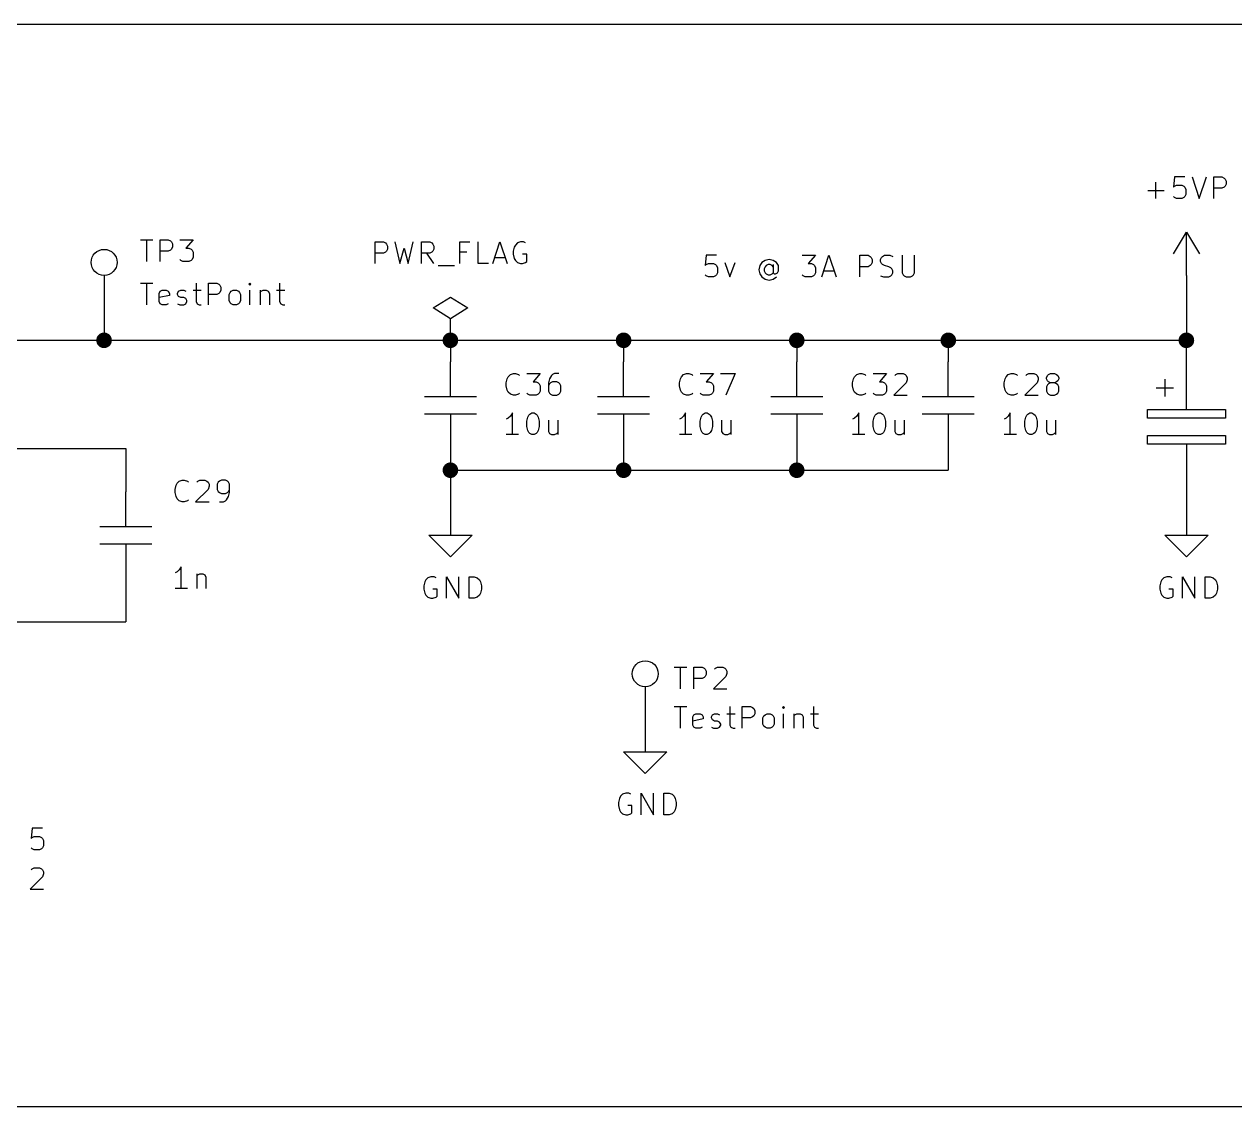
# Model space of a CAD drawing. Header units: millimetres. Extents: x 10 to 287, y -200 to -10.
# Drawn here: x 176.9 to 247.9, y -154.2 to -90.7 of the extents above; entities that cross this region are included whole.
import ezdxf

# ---------------------------------------------------------------- set-up
doc = ezdxf.new("R2010")
doc.units = ezdxf.units.MM
for name, color, linetype in [('GREENSIXTYFIVE', 129, 'CONTINUOUS'), ('LIGHTBLUE', 172, 'CONTINUOUS'), ('LIGHTGREEN', 92, 'CONTINUOUS'), ('RED', 14, 'CONTINUOUS')]:
    doc.layers.add(name, color=color, linetype=linetype)

msp = doc.modelspace()

# ---------------------------------------------------------------- linework, layer by layer
at = {"layer": 'GREENSIXTYFIVE', "linetype": 'CONTINUOUS'}
for p, q in [((243.3259, -100.9092), (243.3259, -99.9416)), ((244.4145, -99.6392), (244.3541, -100.244)), ((245.0193, -99.6392), (244.4145, -99.6392)), ((244.4145, -100.1835), (244.5355, -100.123)), ((244.5355, -100.123), (244.8379, -100.123)), ((244.8379, -100.123), (244.9588, -100.1835)), ((245.4426, -99.6392), (245.8659, -100.9092)), ((245.8659, -100.9092), (246.2893, -99.6392)), ((246.7126, -100.9092), (246.7126, -99.6392)), ((246.7126, -99.6392), (247.1964, -99.6392)), ((247.1964, -99.6392), (247.3174, -99.6997)), ((247.3174, -99.6997), (247.3779, -99.7602)), ((247.3779, -99.7602), (247.4383, -99.8811)), ((247.4383, -100.0626), (247.3779, -100.1835)), ((247.4383, -99.8811), (247.4383, -100.0626)), ((242.8421, -100.4254), (243.8098, -100.4254)), ((244.3541, -100.244), (244.4145, -100.1835)), ((244.4145, -100.8488), (244.3541, -100.7883)), ((244.5355, -100.9092), (244.4145, -100.8488)), ((244.9588, -100.8488), (244.8379, -100.9092)), ((244.9588, -100.1835), (245.0193, -100.244)), ((245.0193, -100.7883), (244.9588, -100.8488)), ((245.0193, -100.244), (245.0798, -100.3649)), ((245.0798, -100.6673), (245.0193, -100.7883)), ((245.0798, -100.3649), (245.0798, -100.6673)), ((247.1964, -100.3045), (246.7126, -100.3045)), ((247.3174, -100.244), (247.1964, -100.3045)), ((247.3779, -100.1835), (247.3174, -100.244)), ((244.8379, -100.9092), (244.5355, -100.9092)), ((183.7471, -103.3222), (184.4728, -103.3222)), ((184.11, -104.5922), (184.11, -103.3222)), ((184.8961, -104.5922), (184.8961, -103.3222)), ((184.8961, -103.3222), (185.3799, -103.3222)), ((185.3799, -103.3222), (185.5009, -103.3827)), ((185.5009, -103.3827), (185.5614, -103.4432)), ((185.5614, -103.4432), (185.6218, -103.5641)), ((185.6218, -103.5641), (185.6218, -103.7456)), ((186.0452, -103.3222), (186.8314, -103.3222)), ((186.8314, -103.3222), (186.408, -103.806)), ((197.5152, -104.7192), (197.5152, -103.4492)), ((197.5152, -103.4492), (197.999, -103.4492)), ((197.999, -103.4492), (198.12, -103.5097)), ((198.12, -103.5097), (198.1805, -103.5702)), ((198.1805, -103.5702), (198.2409, -103.6911)), ((198.2409, -103.6911), (198.2409, -103.8726)), ((198.6643, -103.4492), (198.9667, -104.7192)), ((199.4505, -104.7192), (199.7529, -103.4492)), ((200.2366, -104.7192), (200.2366, -103.4492)), ((200.2366, -103.4492), (200.7204, -103.4492)), ((200.7204, -103.4492), (200.8414, -103.5097)), ((200.8414, -103.5097), (200.9019, -103.5702)), ((200.9019, -103.5702), (200.9623, -103.6911)), ((200.9623, -103.6911), (200.9623, -103.8726)), ((202.4742, -104.7192), (202.4742, -103.4492)), ((202.4742, -103.4492), (203.079, -103.4492)), ((203.5628, -104.7192), (203.5628, -103.4492)), ((204.4095, -104.7192), (204.8328, -103.4492)), ((204.8328, -103.4492), (205.2562, -104.7192)), ((205.74, -103.6307), (205.6795, -103.7516)), ((205.861, -103.5097), (205.74, -103.6307)), ((206.0424, -103.4492), (205.861, -103.5097)), ((206.2238, -103.4492), (206.0424, -103.4492)), ((206.3448, -103.5097), (206.2238, -103.4492)), ((185.3799, -103.9875), (184.8961, -103.9875)), ((185.5009, -103.927), (185.3799, -103.9875)), ((185.5614, -103.8665), (185.5009, -103.927)), ((185.6218, -103.7456), (185.5614, -103.8665)), ((186.408, -103.806), (186.5895, -103.806)), ((186.5895, -103.806), (186.7104, -103.8665)), ((186.7104, -103.8665), (186.7709, -103.927)), ((186.7709, -103.927), (186.8314, -104.0479)), ((186.8314, -104.3503), (186.7709, -104.4713)), ((186.8314, -104.0479), (186.8314, -104.3503)), ((197.999, -104.1145), (197.5152, -104.1145)), ((198.12, -104.054), (197.999, -104.1145)), ((198.1805, -103.9935), (198.12, -104.054)), ((198.2409, -103.8726), (198.1805, -103.9935)), ((198.9667, -104.7192), (199.2086, -103.8121)), ((199.2086, -103.8121), (199.4505, -104.7192)), ((200.7204, -104.1145), (200.2366, -104.1145)), ((200.9623, -104.7192), (200.539, -104.1145)), ((200.8414, -104.054), (200.7204, -104.1145)), ((200.9019, -103.9935), (200.8414, -104.054)), ((200.9623, -103.8726), (200.9019, -103.9935)), ((202.8976, -104.054), (202.4742, -104.054)), ((204.5305, -104.3564), (205.1352, -104.3564)), ((205.6795, -103.7516), (205.6191, -103.9935)), ((205.6191, -103.9935), (205.6191, -104.1749)), ((205.6191, -104.1749), (205.6795, -104.4168)), ((206.4052, -104.1749), (206.1633, -104.1749)), ((206.4052, -104.5983), (206.4052, -104.1749)), ((186.1057, -104.5318), (186.0452, -104.4713)), ((186.2266, -104.5922), (186.1057, -104.5318)), ((186.5895, -104.5922), (186.2266, -104.5922)), ((186.7104, -104.5318), (186.5895, -104.5922)), ((186.7709, -104.4713), (186.7104, -104.5318)), ((201.2043, -104.8402), (202.1719, -104.8402)), ((204.1676, -104.7192), (203.5628, -104.7192)), ((205.6795, -104.4168), (205.74, -104.5378)), ((205.74, -104.5378), (205.861, -104.6588)), ((205.861, -104.6588), (206.0424, -104.7192)), ((206.0424, -104.7192), (206.1633, -104.7192)), ((206.1633, -104.7192), (206.3448, -104.6588)), ((206.3448, -104.6588), (206.4052, -104.5983)), ((183.7471, -105.8622), (184.4728, -105.8622)), ((184.11, -107.1322), (184.11, -105.8622)), ((184.8357, -106.467), (184.8961, -106.346)), ((184.8357, -106.9508), (184.8357, -106.467)), ((184.8961, -106.346), (185.0171, -106.2856)), ((185.0171, -106.2856), (185.259, -106.2856)), ((185.259, -106.2856), (185.3799, -106.346)), ((185.3799, -106.346), (185.4404, -106.467)), ((185.4404, -106.467), (185.4404, -106.5879)), ((185.9243, -106.467), (185.9847, -106.346)), ((185.9243, -106.5275), (185.9243, -106.467)), ((185.9847, -106.6484), (185.9243, -106.5275)), ((185.9847, -106.346), (186.1057, -106.2856)), ((186.1057, -106.2856), (186.2871, -106.2856)), ((186.2871, -106.2856), (186.4081, -106.346)), ((186.8314, -106.2856), (187.3152, -106.2856)), ((187.0128, -105.8622), (187.0128, -106.9508)), ((187.7385, -107.1322), (187.7385, -105.8622)), ((187.7385, -105.8622), (188.2223, -105.8622)), ((188.2223, -106.5275), (187.7385, -106.5275)), ((188.2223, -105.8622), (188.3433, -105.9227)), ((188.3433, -106.467), (188.2223, -106.5275)), ((188.3433, -105.9227), (188.4038, -105.9832)), ((188.4038, -106.4065), (188.3433, -106.467)), ((188.4038, -105.9832), (188.4642, -106.1041)), ((188.4642, -106.2856), (188.4038, -106.4065)), ((188.4642, -106.1041), (188.4642, -106.2856)), ((188.9481, -106.5275), (189.0085, -106.4065)), ((188.9481, -106.8903), (188.9481, -106.5275)), ((189.0085, -106.4065), (189.069, -106.346)), ((189.069, -106.346), (189.19, -106.2856)), ((189.19, -106.2856), (189.3714, -106.2856)), ((189.3714, -106.2856), (189.4923, -106.346)), ((189.4923, -106.346), (189.5528, -106.4065)), ((189.5528, -106.4065), (189.6133, -106.5275)), ((189.6133, -106.5275), (189.6133, -106.8903)), ((190.1575, -105.8622), (190.0971, -105.9227)), ((190.0971, -105.9227), (190.1575, -105.9832)), ((190.218, -105.9227), (190.1575, -105.8622)), ((190.1575, -105.8622), (190.1575, -105.9832)), ((190.1575, -105.9832), (190.218, -105.9227)), ((190.1575, -107.1322), (190.1575, -106.2856)), ((190.7623, -106.2856), (190.7623, -107.1322)), ((190.7623, -106.4065), (190.8228, -106.346)), ((190.8228, -106.346), (190.9438, -106.2856)), ((190.9438, -106.2856), (191.1252, -106.2856)), ((191.1252, -106.2856), (191.2461, -106.346)), ((191.2461, -106.346), (191.3066, -106.467)), ((191.3066, -106.467), (191.3066, -107.1322)), ((191.7299, -106.2856), (192.2137, -106.2856)), ((191.9113, -105.8622), (191.9113, -106.9508)), ((185.4404, -106.5879), (184.8357, -106.7089)), ((184.8961, -107.0718), (184.8357, -106.9508)), ((185.0171, -107.1322), (184.8961, -107.0718)), ((185.259, -107.1322), (185.0171, -107.1322)), ((185.3799, -107.0718), (185.259, -107.1322)), ((185.9243, -107.0718), (186.0452, -107.1322)), ((186.1057, -106.7089), (185.9847, -106.6484)), ((186.0452, -107.1322), (186.2871, -107.1322)), ((186.2871, -106.7089), (186.1057, -106.7089)), ((186.4081, -106.7694), (186.2871, -106.7089)), ((186.2871, -107.1322), (186.4081, -107.0718)), ((186.4685, -106.8903), (186.4081, -106.7694)), ((186.4081, -107.0718), (186.4685, -106.9508)), ((186.4685, -106.9508), (186.4685, -106.8903)), ((187.0128, -106.9508), (187.0733, -107.0718)), ((187.0733, -107.0718), (187.1943, -107.1322)), ((187.1943, -107.1322), (187.3152, -107.1322)), ((189.0085, -107.0113), (188.9481, -106.8903)), ((189.069, -107.0718), (189.0085, -107.0113)), ((189.19, -107.1322), (189.069, -107.0718)), ((189.3714, -107.1322), (189.19, -107.1322)), ((189.4923, -107.0718), (189.3714, -107.1322)), ((189.5528, -107.0113), (189.4923, -107.0718)), ((189.6133, -106.8903), (189.5528, -107.0113)), ((191.9113, -106.9508), (191.9718, -107.0718)), ((191.9718, -107.0718), (192.0928, -107.1322)), ((192.0928, -107.1322), (192.2137, -107.1322)), ((205.2041, -111.7151), (205.2645, -111.4732)), ((205.2645, -111.4732), (205.325, -111.3523)), ((205.325, -111.3523), (205.446, -111.2313)), ((205.446, -111.2313), (205.6274, -111.1708)), ((205.6274, -111.1708), (205.7483, -111.1708)), ((205.7483, -111.1708), (205.9298, -111.2313)), ((205.9298, -111.2313), (205.9902, -111.2918)), ((206.4136, -111.1708), (207.1998, -111.1708)), ((207.1998, -111.1708), (206.7764, -111.6546)), ((207.744, -111.4732), (207.6836, -111.7151)), ((207.865, -111.2918), (207.744, -111.4732)), ((207.9255, -111.2313), (207.865, -111.2918)), ((208.0464, -111.1708), (207.9255, -111.2313)), ((208.2883, -111.1708), (208.0464, -111.1708)), ((215.3641, -111.7151), (215.4245, -111.4732)), ((215.4245, -111.4732), (215.485, -111.3523)), ((215.485, -111.3523), (215.606, -111.2313)), ((215.606, -111.2313), (215.7874, -111.1708)), ((215.7874, -111.1708), (215.9083, -111.1708)), ((215.9083, -111.1708), (216.0898, -111.2313)), ((216.0898, -111.2313), (216.1502, -111.2918)), ((216.5736, -111.1708), (217.3598, -111.1708)), ((217.3598, -111.1708), (216.9364, -111.6546)), ((217.7831, -111.1708), (218.6297, -111.1708)), ((218.6297, -111.1708), (218.0855, -112.4408)), ((225.5241, -111.7151), (225.5845, -111.4732)), ((225.5845, -111.4732), (225.645, -111.3523)), ((225.645, -111.3523), (225.766, -111.2313)), ((225.766, -111.2313), (225.9474, -111.1708)), ((225.9474, -111.1708), (226.0683, -111.1708)), ((226.0683, -111.1708), (226.2498, -111.2313)), ((226.2498, -111.2313), (226.3102, -111.2918)), ((226.7336, -111.1708), (227.5198, -111.1708)), ((227.5198, -111.1708), (227.0964, -111.6546)), ((228.0036, -111.2918), (228.064, -111.2313)), ((228.064, -111.2313), (228.185, -111.1708)), ((228.185, -111.1708), (228.4874, -111.1708)), ((228.4874, -111.1708), (228.6083, -111.2313)), ((228.6083, -111.2313), (228.6688, -111.2918)), ((228.6688, -111.2918), (228.7293, -111.4127)), ((228.7293, -111.4127), (228.7293, -111.5337)), ((234.4141, -111.7151), (234.4745, -111.4732)), ((234.4745, -111.4732), (234.535, -111.3523)), ((234.535, -111.3523), (234.656, -111.2313)), ((234.656, -111.2313), (234.8374, -111.1708)), ((234.8374, -111.1708), (234.9583, -111.1708)), ((234.9583, -111.1708), (235.1398, -111.2313)), ((235.1398, -111.2313), (235.2002, -111.2918)), ((235.6841, -111.2918), (235.7445, -111.2313)), ((235.7445, -111.2313), (235.8655, -111.1708)), ((235.8655, -111.1708), (236.1679, -111.1708)), ((236.1679, -111.1708), (236.2888, -111.2313)), ((236.2888, -111.2313), (236.3493, -111.2918)), ((236.3493, -111.2918), (236.4098, -111.4127)), ((236.4098, -111.4127), (236.4098, -111.5337)), ((236.8936, -111.4127), (236.954, -111.2918)), ((236.8936, -111.4732), (236.8936, -111.4127)), ((236.954, -111.5942), (236.8936, -111.4732)), ((236.954, -111.2918), (237.0145, -111.2313)), ((237.0145, -111.2313), (237.1355, -111.1708)), ((237.1355, -111.1708), (237.3774, -111.1708)), ((237.3774, -111.1708), (237.4983, -111.2313)), ((237.4983, -111.2313), (237.5588, -111.2918)), ((237.5588, -111.2918), (237.6193, -111.4127)), ((237.6193, -111.4732), (237.5588, -111.5942)), ((237.6193, -111.4127), (237.6193, -111.4732)), ((205.2041, -111.8965), (205.2041, -111.7151)), ((205.2645, -112.1384), (205.2041, -111.8965)), ((205.325, -112.2594), (205.2645, -112.1384)), ((206.7764, -111.6546), (206.9579, -111.6546)), ((206.9579, -111.6546), (207.0788, -111.7151)), ((207.0788, -111.7151), (207.1393, -111.7756)), ((207.1393, -111.7756), (207.1998, -111.8965)), ((207.1998, -112.1989), (207.1393, -112.3199)), ((207.1998, -111.8965), (207.1998, -112.1989)), ((207.6836, -111.7151), (207.6836, -112.1989)), ((207.744, -111.7756), (207.6836, -111.8965)), ((207.6836, -112.1989), (207.744, -112.3199)), ((207.8045, -111.7151), (207.744, -111.7756)), ((207.9255, -111.6546), (207.8045, -111.7151)), ((208.1674, -111.6546), (207.9255, -111.6546)), ((208.2883, -111.7151), (208.1674, -111.6546)), ((208.3488, -111.7756), (208.2883, -111.7151)), ((208.4093, -111.8965), (208.3488, -111.7756)), ((208.3488, -112.3199), (208.4093, -112.1989)), ((208.4093, -112.1989), (208.4093, -111.8965)), ((215.3641, -111.8965), (215.3641, -111.7151)), ((215.4245, -112.1384), (215.3641, -111.8965)), ((215.485, -112.2594), (215.4245, -112.1384)), ((216.9364, -111.6546), (217.1179, -111.6546)), ((217.1179, -111.6546), (217.2388, -111.7151)), ((217.2388, -111.7151), (217.2993, -111.7756)), ((217.2993, -111.7756), (217.3598, -111.8965)), ((217.3598, -112.1989), (217.2993, -112.3199)), ((217.3598, -111.8965), (217.3598, -112.1989)), ((225.5241, -111.8965), (225.5241, -111.7151)), ((225.5845, -112.1384), (225.5241, -111.8965)), ((225.645, -112.2594), (225.5845, -112.1384)), ((227.0964, -111.6546), (227.2779, -111.6546)), ((227.2779, -111.6546), (227.3988, -111.7151)), ((227.3988, -111.7151), (227.4593, -111.7756)), ((227.4593, -111.7756), (227.5198, -111.8965)), ((227.5198, -112.1989), (227.4593, -112.3199)), ((227.5198, -111.8965), (227.5198, -112.1989)), ((228.6688, -111.7151), (227.9431, -112.4408)), ((228.7293, -111.5337), (228.6688, -111.7151)), ((234.4141, -111.8965), (234.4141, -111.7151)), ((234.4745, -112.1384), (234.4141, -111.8965)), ((234.535, -112.2594), (234.4745, -112.1384)), ((236.3493, -111.7151), (235.6236, -112.4408)), ((236.4098, -111.5337), (236.3493, -111.7151)), ((236.954, -111.8361), (236.8936, -111.957)), ((236.8936, -111.957), (236.8936, -112.1989)), ((236.8936, -112.1989), (236.954, -112.3199)), ((237.0145, -111.6546), (236.954, -111.5942)), ((237.0145, -111.7756), (236.954, -111.8361)), ((237.1355, -111.7151), (237.0145, -111.6546)), ((237.1355, -111.7151), (237.0145, -111.7756)), ((237.3774, -111.7151), (237.1355, -111.7151)), ((237.4983, -111.6546), (237.3774, -111.7151)), ((237.4983, -111.7756), (237.3774, -111.7151)), ((237.5588, -111.5942), (237.4983, -111.6546)), ((237.5588, -111.8361), (237.4983, -111.7756)), ((237.6193, -111.957), (237.5588, -111.8361)), ((237.5588, -112.3199), (237.6193, -112.1989)), ((237.6193, -112.1989), (237.6193, -111.957)), ((205.446, -112.3804), (205.325, -112.2594)), ((205.6274, -112.4408), (205.446, -112.3804)), ((205.7483, -112.4408), (205.6274, -112.4408)), ((205.9298, -112.3804), (205.7483, -112.4408)), ((205.9902, -112.3199), (205.9298, -112.3804)), ((206.4741, -112.3804), (206.4136, -112.3199)), ((206.595, -112.4408), (206.4741, -112.3804)), ((206.9579, -112.4408), (206.595, -112.4408)), ((207.0788, -112.3804), (206.9579, -112.4408)), ((207.1393, -112.3199), (207.0788, -112.3804)), ((207.744, -112.3199), (207.8045, -112.3804)), ((207.8045, -112.3804), (207.9255, -112.4408)), ((207.9255, -112.4408), (208.1674, -112.4408)), ((208.1674, -112.4408), (208.2883, -112.3804)), ((208.2883, -112.3804), (208.3488, -112.3199)), ((215.606, -112.3804), (215.485, -112.2594)), ((215.7874, -112.4408), (215.606, -112.3804)), ((215.9083, -112.4408), (215.7874, -112.4408)), ((216.0898, -112.3804), (215.9083, -112.4408)), ((216.1502, -112.3199), (216.0898, -112.3804)), ((216.6341, -112.3804), (216.5736, -112.3199)), ((216.755, -112.4408), (216.6341, -112.3804)), ((217.1179, -112.4408), (216.755, -112.4408)), ((217.2388, -112.3804), (217.1179, -112.4408)), ((217.2993, -112.3199), (217.2388, -112.3804)), ((225.766, -112.3804), (225.645, -112.2594)), ((225.9474, -112.4408), (225.766, -112.3804)), ((226.0683, -112.4408), (225.9474, -112.4408)), ((226.2498, -112.3804), (226.0683, -112.4408)), ((226.3102, -112.3199), (226.2498, -112.3804)), ((226.7941, -112.3804), (226.7336, -112.3199)), ((226.915, -112.4408), (226.7941, -112.3804)), ((227.2779, -112.4408), (226.915, -112.4408)), ((227.3988, -112.3804), (227.2779, -112.4408)), ((227.4593, -112.3199), (227.3988, -112.3804)), ((227.9431, -112.4408), (228.7293, -112.4408)), ((234.656, -112.3804), (234.535, -112.2594)), ((234.8374, -112.4408), (234.656, -112.3804)), ((234.9583, -112.4408), (234.8374, -112.4408)), ((235.1398, -112.3804), (234.9583, -112.4408)), ((235.2002, -112.3199), (235.1398, -112.3804)), ((235.6236, -112.4408), (236.4098, -112.4408)), ((236.954, -112.3199), (237.0145, -112.3804)), ((237.0145, -112.3804), (237.1355, -112.4408)), ((237.1355, -112.4408), (237.3774, -112.4408)), ((237.3774, -112.4408), (237.4983, -112.3804)), ((237.4983, -112.3804), (237.5588, -112.3199)), ((205.5669, -113.4822), (205.446, -113.6637)), ((205.5669, -114.7522), (205.5669, -113.4822)), ((206.474, -113.7241), (206.5345, -113.6032)), ((206.5345, -113.6032), (206.595, -113.5427)), ((206.595, -113.5427), (206.7159, -113.4822)), ((206.7159, -113.4822), (206.8369, -113.4822)), ((206.8369, -113.4822), (206.9578, -113.5427)), ((206.9578, -113.5427), (207.0183, -113.6032)), ((207.0183, -113.6032), (207.0788, -113.7241)), ((215.7269, -113.4822), (215.606, -113.6637)), ((215.7269, -114.7522), (215.7269, -113.4822)), ((216.634, -113.7241), (216.6945, -113.6032)), ((216.6945, -113.6032), (216.755, -113.5427)), ((216.755, -113.5427), (216.8759, -113.4822)), ((216.8759, -113.4822), (216.9969, -113.4822)), ((216.9969, -113.4822), (217.1178, -113.5427)), ((217.1178, -113.5427), (217.1783, -113.6032)), ((217.1783, -113.6032), (217.2388, -113.7241)), ((225.8869, -113.4822), (225.766, -113.6637)), ((225.8869, -114.7522), (225.8869, -113.4822)), ((226.794, -113.7241), (226.8545, -113.6032)), ((226.8545, -113.6032), (226.915, -113.5427)), ((226.915, -113.5427), (227.0359, -113.4822)), ((227.0359, -113.4822), (227.1569, -113.4822)), ((227.1569, -113.4822), (227.2778, -113.5427)), ((227.2778, -113.5427), (227.3383, -113.6032)), ((227.3383, -113.6032), (227.3988, -113.7241)), ((234.7769, -113.4822), (234.656, -113.6637)), ((234.7769, -114.7522), (234.7769, -113.4822)), ((235.684, -113.7241), (235.7445, -113.6032)), ((235.7445, -113.6032), (235.805, -113.5427)), ((235.805, -113.5427), (235.9259, -113.4822)), ((235.9259, -113.4822), (236.0469, -113.4822)), ((236.0469, -113.4822), (236.1678, -113.5427)), ((236.1678, -113.5427), (236.2283, -113.6032)), ((236.2283, -113.6032), (236.2888, -113.7241)), ((205.325, -113.7846), (205.2041, -113.8451)), ((205.446, -113.6637), (205.325, -113.7846)), ((206.4136, -113.966), (206.474, -113.7241)), ((206.4136, -114.2684), (206.4136, -113.966)), ((206.474, -114.5103), (206.4136, -114.2684)), ((207.0788, -113.7241), (207.1393, -113.966)), ((207.1393, -114.2684), (207.0788, -114.5103)), ((207.1393, -113.966), (207.1393, -114.2684)), ((207.6835, -113.9056), (207.6835, -114.5708)), ((208.2278, -113.9056), (208.2278, -114.7522)), ((215.485, -113.7846), (215.3641, -113.8451)), ((215.606, -113.6637), (215.485, -113.7846)), ((216.5736, -113.966), (216.634, -113.7241)), ((216.5736, -114.2684), (216.5736, -113.966)), ((216.634, -114.5103), (216.5736, -114.2684)), ((217.2388, -113.7241), (217.2993, -113.966)), ((217.2993, -114.2684), (217.2388, -114.5103)), ((217.2993, -113.966), (217.2993, -114.2684)), ((217.8435, -113.9056), (217.8435, -114.5708)), ((218.3878, -113.9056), (218.3878, -114.7522)), ((225.645, -113.7846), (225.5241, -113.8451)), ((225.766, -113.6637), (225.645, -113.7846)), ((226.7336, -113.966), (226.794, -113.7241)), ((226.7336, -114.2684), (226.7336, -113.966)), ((226.794, -114.5103), (226.7336, -114.2684)), ((227.3988, -113.7241), (227.4593, -113.966)), ((227.4593, -114.2684), (227.3988, -114.5103)), ((227.4593, -113.966), (227.4593, -114.2684)), ((228.0035, -113.9056), (228.0035, -114.5708)), ((228.5478, -113.9056), (228.5478, -114.7522)), ((234.535, -113.7846), (234.4141, -113.8451)), ((234.656, -113.6637), (234.535, -113.7846)), ((235.6236, -113.966), (235.684, -113.7241)), ((235.6236, -114.2684), (235.6236, -113.966)), ((235.684, -114.5103), (235.6236, -114.2684)), ((236.2888, -113.7241), (236.3493, -113.966)), ((236.3493, -114.2684), (236.2888, -114.5103)), ((236.3493, -113.966), (236.3493, -114.2684)), ((236.8935, -113.9056), (236.8935, -114.5708)), ((237.4378, -113.9056), (237.4378, -114.7522)), ((205.9298, -114.7522), (205.2041, -114.7522)), ((206.5345, -114.6313), (206.474, -114.5103)), ((206.595, -114.6918), (206.5345, -114.6313)), ((206.7159, -114.7522), (206.595, -114.6918)), ((206.8369, -114.7522), (206.7159, -114.7522)), ((206.9578, -114.6918), (206.8369, -114.7522)), ((207.0183, -114.6313), (206.9578, -114.6918)), ((207.0788, -114.5103), (207.0183, -114.6313)), ((207.6835, -114.5708), (207.744, -114.6918)), ((207.744, -114.6918), (207.865, -114.7522)), ((207.865, -114.7522), (208.0464, -114.7522)), ((208.0464, -114.7522), (208.1673, -114.6918)), ((208.1673, -114.6918), (208.2278, -114.6313)), ((216.0898, -114.7522), (215.3641, -114.7522)), ((216.6945, -114.6313), (216.634, -114.5103)), ((216.755, -114.6918), (216.6945, -114.6313)), ((216.8759, -114.7522), (216.755, -114.6918)), ((216.9969, -114.7522), (216.8759, -114.7522)), ((217.1178, -114.6918), (216.9969, -114.7522)), ((217.1783, -114.6313), (217.1178, -114.6918)), ((217.2388, -114.5103), (217.1783, -114.6313)), ((217.8435, -114.5708), (217.904, -114.6918)), ((217.904, -114.6918), (218.025, -114.7522)), ((218.025, -114.7522), (218.2064, -114.7522)), ((218.2064, -114.7522), (218.3273, -114.6918)), ((218.3273, -114.6918), (218.3878, -114.6313)), ((226.2498, -114.7522), (225.5241, -114.7522)), ((226.8545, -114.6313), (226.794, -114.5103)), ((226.915, -114.6918), (226.8545, -114.6313)), ((227.0359, -114.7522), (226.915, -114.6918)), ((227.1569, -114.7522), (227.0359, -114.7522)), ((227.2778, -114.6918), (227.1569, -114.7522)), ((227.3383, -114.6313), (227.2778, -114.6918)), ((227.3988, -114.5103), (227.3383, -114.6313)), ((228.0035, -114.5708), (228.064, -114.6918)), ((228.064, -114.6918), (228.185, -114.7522)), ((228.185, -114.7522), (228.3664, -114.7522)), ((228.3664, -114.7522), (228.4873, -114.6918)), ((228.4873, -114.6918), (228.5478, -114.6313)), ((235.1398, -114.7522), (234.4141, -114.7522)), ((235.7445, -114.6313), (235.684, -114.5103)), ((235.805, -114.6918), (235.7445, -114.6313)), ((235.9259, -114.7522), (235.805, -114.6918)), ((236.0469, -114.7522), (235.9259, -114.7522)), ((236.1678, -114.6918), (236.0469, -114.7522)), ((236.2283, -114.6313), (236.1678, -114.6918)), ((236.2888, -114.5103), (236.2283, -114.6313)), ((236.8935, -114.5708), (236.954, -114.6918)), ((236.954, -114.6918), (237.075, -114.7522)), ((237.075, -114.7522), (237.2564, -114.7522)), ((237.2564, -114.7522), (237.3773, -114.6918)), ((237.3773, -114.6918), (237.4378, -114.6313)), ((185.7731, -117.9635), (185.8335, -117.7216)), ((185.8335, -117.7216), (185.894, -117.6007)), ((185.894, -117.6007), (186.015, -117.4797)), ((186.015, -117.4797), (186.1964, -117.4192)), ((186.1964, -117.4192), (186.3173, -117.4192)), ((186.3173, -117.4192), (186.4988, -117.4797)), ((186.4988, -117.4797), (186.5592, -117.5402)), ((187.0431, -117.5402), (187.1035, -117.4797)), ((187.1035, -117.4797), (187.2245, -117.4192)), ((187.2245, -117.4192), (187.5269, -117.4192)), ((187.5269, -117.4192), (187.6478, -117.4797)), ((187.6478, -117.4797), (187.7083, -117.5402)), ((187.7083, -117.5402), (187.7688, -117.6611)), ((187.7688, -117.7821), (187.7083, -117.9635)), ((187.7688, -117.6611), (187.7688, -117.7821)), ((188.313, -117.5402), (188.2526, -117.6611)), ((188.2526, -117.6611), (188.2526, -117.9635)), ((188.3735, -117.4797), (188.313, -117.5402)), ((188.4945, -117.4192), (188.3735, -117.4797)), ((188.7364, -117.4192), (188.4945, -117.4192)), ((188.8573, -117.4797), (188.7364, -117.4192)), ((188.9178, -117.5402), (188.8573, -117.4797)), ((188.9783, -117.6611), (188.9178, -117.5402)), ((188.9783, -118.1449), (188.9783, -117.6611)), ((185.7731, -118.1449), (185.7731, -117.9635)), ((185.8335, -118.3868), (185.7731, -118.1449)), ((185.894, -118.5078), (185.8335, -118.3868)), ((186.015, -118.6288), (185.894, -118.5078)), ((186.5592, -118.5683), (186.4988, -118.6288)), ((187.7083, -117.9635), (186.9826, -118.6892)), ((188.2526, -117.9635), (188.313, -118.0845)), ((188.313, -118.0845), (188.3735, -118.1449)), ((188.3735, -118.1449), (188.4945, -118.2054)), ((188.4945, -118.2054), (188.7364, -118.2054)), ((188.7364, -118.2054), (188.8573, -118.1449)), ((188.7364, -118.6288), (188.7968, -118.5683)), ((188.7968, -118.5683), (188.9178, -118.3868)), ((188.8573, -118.1449), (188.9178, -118.0845)), ((188.9178, -118.0845), (188.9783, -117.9635)), ((188.9178, -118.3868), (188.9783, -118.1449)), ((186.1964, -118.6892), (186.015, -118.6288)), ((186.3173, -118.6892), (186.1964, -118.6892)), ((186.4988, -118.6288), (186.3173, -118.6892)), ((186.9826, -118.6892), (187.7688, -118.6892)), ((188.3735, -118.6892), (188.6154, -118.6892)), ((188.6154, -118.6892), (188.7364, -118.6288)), ((185.894, -122.8016), (185.7731, -122.8621)), ((186.015, -122.6807), (185.894, -122.8016)), ((186.1359, -122.4992), (186.015, -122.6807)), ((186.1359, -123.7692), (186.1359, -122.4992)), ((187.043, -122.9226), (187.043, -123.7692)), ((187.043, -123.0435), (187.1035, -122.983)), ((187.1035, -122.983), (187.2245, -122.9226)), ((187.2245, -122.9226), (187.4059, -122.9226)), ((187.4059, -122.9226), (187.5268, -122.983)), ((187.5268, -122.983), (187.5873, -123.104)), ((187.5873, -123.104), (187.5873, -123.7692)), ((200.4241, -123.3858), (200.3637, -123.6277)), ((200.4846, -123.2649), (200.4241, -123.3858)), ((200.6056, -123.1439), (200.4846, -123.2649)), ((200.787, -123.0834), (200.6056, -123.1439)), ((200.9684, -123.0834), (200.787, -123.0834)), ((201.0894, -123.1439), (200.9684, -123.0834)), ((201.6941, -124.3534), (201.6941, -123.0834)), ((201.6941, -123.0834), (202.4198, -124.3534)), ((202.4198, -124.3534), (202.4198, -123.0834)), ((203.0246, -124.3534), (203.0246, -123.0834)), ((203.0246, -123.0834), (203.327, -123.0834)), ((203.327, -123.0834), (203.5084, -123.1439)), ((203.5084, -123.1439), (203.6294, -123.2649)), ((203.6294, -123.2649), (203.6899, -123.3858)), ((203.6899, -123.3858), (203.7503, -123.6277)), ((243.6041, -123.3858), (243.5437, -123.6277)), ((243.6646, -123.2649), (243.6041, -123.3858)), ((243.7856, -123.1439), (243.6646, -123.2649)), ((243.967, -123.0834), (243.7856, -123.1439)), ((244.1484, -123.0834), (243.967, -123.0834)), ((244.2694, -123.1439), (244.1484, -123.0834)), ((244.8741, -124.3534), (244.8741, -123.0834)), ((244.8741, -123.0834), (245.5998, -124.3534)), ((245.5998, -124.3534), (245.5998, -123.0834)), ((246.2046, -124.3534), (246.2046, -123.0834)), ((246.2046, -123.0834), (246.507, -123.0834)), ((246.507, -123.0834), (246.6884, -123.1439)), ((246.6884, -123.1439), (246.8094, -123.2649)), ((246.8094, -123.2649), (246.8699, -123.3858)), ((246.8699, -123.3858), (246.9303, -123.6277)), ((186.4988, -123.7692), (185.7731, -123.7692)), ((200.3637, -123.6277), (200.3637, -123.8091)), ((200.3637, -123.8091), (200.4241, -124.051)), ((200.4241, -124.051), (200.4846, -124.172)), ((200.4846, -124.172), (200.6056, -124.293)), ((200.6056, -124.293), (200.787, -124.3534)), ((201.1498, -123.8091), (200.9079, -123.8091)), ((200.9079, -124.3534), (201.0894, -124.293)), ((201.0894, -124.293), (201.1498, -124.2325)), ((201.1498, -124.2325), (201.1498, -123.8091)), ((203.5084, -124.293), (203.327, -124.3534)), ((203.6294, -124.172), (203.5084, -124.293)), ((203.6899, -124.051), (203.6294, -124.172)), ((203.7503, -123.8091), (203.6899, -124.051)), ((203.7503, -123.6277), (203.7503, -123.8091)), ((243.5437, -123.6277), (243.5437, -123.8091)), ((243.5437, -123.8091), (243.6041, -124.051)), ((243.6041, -124.051), (243.6646, -124.172)), ((243.6646, -124.172), (243.7856, -124.293)), ((243.7856, -124.293), (243.967, -124.3534)), ((244.3298, -123.8091), (244.0879, -123.8091)), ((244.0879, -124.3534), (244.2694, -124.293)), ((244.2694, -124.293), (244.3298, -124.2325)), ((244.3298, -124.2325), (244.3298, -123.8091)), ((246.6884, -124.293), (246.507, -124.3534)), ((246.8094, -124.172), (246.6884, -124.293)), ((246.8699, -124.051), (246.8094, -124.172)), ((246.9303, -123.8091), (246.8699, -124.051)), ((246.9303, -123.6277), (246.9303, -123.8091)), ((200.787, -124.3534), (200.9079, -124.3534)), ((203.327, -124.3534), (203.0246, -124.3534)), ((243.967, -124.3534), (244.0879, -124.3534)), ((246.507, -124.3534), (246.2046, -124.3534)), ((215.0653, -128.392), (215.791, -128.392)), ((215.0653, -128.392), (215.791, -128.392)), ((215.4282, -129.662), (215.4282, -128.392)), ((215.4282, -129.662), (215.4282, -128.392)), ((216.2143, -129.662), (216.2143, -128.392)), ((216.2143, -128.392), (216.6981, -128.392)), ((216.2143, -129.662), (216.2143, -128.392)), ((216.2143, -128.392), (216.6981, -128.392)), ((216.6981, -128.392), (216.8191, -128.4525)), ((216.6981, -128.392), (216.8191, -128.4525)), ((216.8191, -128.4525), (216.8796, -128.513)), ((216.8191, -128.4525), (216.8796, -128.513)), ((216.8796, -128.513), (216.94, -128.6339)), ((216.8796, -128.513), (216.94, -128.6339)), ((217.4239, -128.513), (217.4843, -128.4525)), ((217.4239, -128.513), (217.4843, -128.4525)), ((217.4843, -128.4525), (217.6053, -128.392)), ((217.4843, -128.4525), (217.6053, -128.392)), ((217.6053, -128.392), (217.9077, -128.392)), ((217.6053, -128.392), (217.9077, -128.392)), ((217.9077, -128.392), (218.0286, -128.4525)), ((217.9077, -128.392), (218.0286, -128.4525)), ((218.0286, -128.4525), (218.0891, -128.513)), ((218.0286, -128.4525), (218.0891, -128.513)), ((218.0891, -128.513), (218.1496, -128.6339)), ((218.0891, -128.513), (218.1496, -128.6339)), ((216.6981, -129.0573), (216.2143, -129.0573)), ((216.6981, -129.0573), (216.2143, -129.0573)), ((216.8191, -128.9968), (216.6981, -129.0573)), ((216.8191, -128.9968), (216.6981, -129.0573)), ((216.8796, -128.9363), (216.8191, -128.9968)), ((216.8796, -128.9363), (216.8191, -128.9968)), ((216.94, -128.8154), (216.8796, -128.9363)), ((216.94, -128.8154), (216.8796, -128.9363)), ((216.94, -128.6339), (216.94, -128.8154)), ((216.94, -128.6339), (216.94, -128.8154)), ((218.0891, -128.9363), (217.3634, -129.662)), ((218.0891, -128.9363), (217.3634, -129.662)), ((218.1496, -128.7549), (218.0891, -128.9363)), ((218.1496, -128.7549), (218.0891, -128.9363)), ((218.1496, -128.6339), (218.1496, -128.7549)), ((218.1496, -128.6339), (218.1496, -128.7549)), ((217.3634, -129.662), (218.1496, -129.662)), ((217.3634, -129.662), (218.1496, -129.662)), ((215.0653, -130.7034), (215.791, -130.7034)), ((215.0653, -130.7034), (215.791, -130.7034)), ((215.4282, -131.9734), (215.4282, -130.7034)), ((215.4282, -131.9734), (215.4282, -130.7034)), ((216.1539, -131.3082), (216.2143, -131.1872)), ((216.1539, -131.3082), (216.2143, -131.1872)), ((216.1539, -131.792), (216.1539, -131.3082)), ((216.1539, -131.792), (216.1539, -131.3082)), ((216.2143, -131.1872), (216.3353, -131.1268)), ((216.2143, -131.1872), (216.3353, -131.1268)), ((216.3353, -131.1268), (216.5772, -131.1268)), ((216.3353, -131.1268), (216.5772, -131.1268)), ((216.5772, -131.1268), (216.6981, -131.1872)), ((216.5772, -131.1268), (216.6981, -131.1872)), ((216.6981, -131.1872), (216.7586, -131.3082)), ((216.6981, -131.1872), (216.7586, -131.3082)), ((216.7586, -131.3082), (216.7586, -131.4291)), ((216.7586, -131.3082), (216.7586, -131.4291)), ((217.2425, -131.3082), (217.3029, -131.1872)), ((217.2425, -131.3082), (217.3029, -131.1872)), ((217.2425, -131.3687), (217.2425, -131.3082)), ((217.2425, -131.3687), (217.2425, -131.3082)), ((217.3029, -131.4896), (217.2425, -131.3687)), ((217.3029, -131.4896), (217.2425, -131.3687)), ((217.3029, -131.1872), (217.4239, -131.1268)), ((217.3029, -131.1872), (217.4239, -131.1268)), ((217.4239, -131.1268), (217.6053, -131.1268)), ((217.4239, -131.1268), (217.6053, -131.1268)), ((217.6053, -131.1268), (217.7263, -131.1872)), ((217.6053, -131.1268), (217.7263, -131.1872)), ((218.1496, -131.1268), (218.6334, -131.1268)), ((218.1496, -131.1268), (218.6334, -131.1268)), ((218.331, -130.7034), (218.331, -131.792)), ((218.331, -130.7034), (218.331, -131.792)), ((219.0567, -131.9734), (219.0567, -130.7034)), ((219.0567, -130.7034), (219.5405, -130.7034)), ((219.0567, -131.9734), (219.0567, -130.7034)), ((219.0567, -130.7034), (219.5405, -130.7034)), ((219.5405, -131.3687), (219.0567, -131.3687)), ((219.5405, -131.3687), (219.0567, -131.3687)), ((219.5405, -130.7034), (219.6615, -130.7639)), ((219.5405, -130.7034), (219.6615, -130.7639)), ((219.6615, -131.3082), (219.5405, -131.3687)), ((219.6615, -131.3082), (219.5405, -131.3687)), ((219.6615, -130.7639), (219.722, -130.8244)), ((219.6615, -130.7639), (219.722, -130.8244)), ((219.722, -131.2477), (219.6615, -131.3082)), ((219.722, -131.2477), (219.6615, -131.3082)), ((219.722, -130.8244), (219.7824, -130.9453)), ((219.722, -130.8244), (219.7824, -130.9453)), ((219.7824, -131.1268), (219.722, -131.2477)), ((219.7824, -131.1268), (219.722, -131.2477)), ((219.7824, -130.9453), (219.7824, -131.1268)), ((219.7824, -130.9453), (219.7824, -131.1268)), ((220.2663, -131.3687), (220.3267, -131.2477)), ((220.2663, -131.3687), (220.3267, -131.2477)), ((220.2663, -131.7315), (220.2663, -131.3687)), ((220.2663, -131.7315), (220.2663, -131.3687)), ((220.3267, -131.2477), (220.3872, -131.1872)), ((220.3267, -131.2477), (220.3872, -131.1872)), ((220.3872, -131.1872), (220.5082, -131.1268)), ((220.3872, -131.1872), (220.5082, -131.1268)), ((220.5082, -131.1268), (220.6896, -131.1268)), ((220.5082, -131.1268), (220.6896, -131.1268)), ((220.6896, -131.1268), (220.8105, -131.1872)), ((220.6896, -131.1268), (220.8105, -131.1872)), ((220.8105, -131.1872), (220.871, -131.2477)), ((220.8105, -131.1872), (220.871, -131.2477)), ((220.871, -131.2477), (220.9315, -131.3687)), ((220.871, -131.2477), (220.9315, -131.3687)), ((220.9315, -131.3687), (220.9315, -131.7315)), ((220.9315, -131.3687), (220.9315, -131.7315)), ((221.4757, -130.7034), (221.4153, -130.7639)), ((221.4757, -130.7034), (221.4153, -130.7639)), ((221.4153, -130.7639), (221.4757, -130.8244)), ((221.4153, -130.7639), (221.4757, -130.8244)), ((221.5362, -130.7639), (221.4757, -130.7034)), ((221.4757, -130.7034), (221.4757, -130.8244)), ((221.5362, -130.7639), (221.4757, -130.7034)), ((221.4757, -130.7034), (221.4757, -130.8244)), ((221.4757, -130.8244), (221.5362, -130.7639)), ((221.4757, -130.8244), (221.5362, -130.7639)), ((221.4757, -131.9734), (221.4757, -131.1268)), ((221.4757, -131.9734), (221.4757, -131.1268)), ((222.0805, -131.1268), (222.0805, -131.9734)), ((222.0805, -131.1268), (222.0805, -131.9734)), ((222.0805, -131.2477), (222.141, -131.1872)), ((222.0805, -131.2477), (222.141, -131.1872)), ((222.141, -131.1872), (222.262, -131.1268)), ((222.141, -131.1872), (222.262, -131.1268)), ((222.262, -131.1268), (222.4434, -131.1268)), ((222.262, -131.1268), (222.4434, -131.1268)), ((222.4434, -131.1268), (222.5643, -131.1872)), ((222.4434, -131.1268), (222.5643, -131.1872)), ((222.5643, -131.1872), (222.6248, -131.3082)), ((222.5643, -131.1872), (222.6248, -131.3082)), ((222.6248, -131.3082), (222.6248, -131.9734)), ((222.6248, -131.3082), (222.6248, -131.9734)), ((223.0481, -131.1268), (223.5319, -131.1268)), ((223.0481, -131.1268), (223.5319, -131.1268)), ((223.2295, -130.7034), (223.2295, -131.792)), ((223.2295, -130.7034), (223.2295, -131.792)), ((216.7586, -131.4291), (216.1539, -131.5501)), ((216.7586, -131.4291), (216.1539, -131.5501)), ((216.2143, -131.913), (216.1539, -131.792)), ((216.2143, -131.913), (216.1539, -131.792)), ((216.3353, -131.9734), (216.2143, -131.913)), ((216.3353, -131.9734), (216.2143, -131.913)), ((216.5772, -131.9734), (216.3353, -131.9734)), ((216.5772, -131.9734), (216.3353, -131.9734)), ((216.6981, -131.913), (216.5772, -131.9734)), ((216.6981, -131.913), (216.5772, -131.9734)), ((217.2425, -131.913), (217.3634, -131.9734)), ((217.2425, -131.913), (217.3634, -131.9734)), ((217.4239, -131.5501), (217.3029, -131.4896)), ((217.4239, -131.5501), (217.3029, -131.4896)), ((217.3634, -131.9734), (217.6053, -131.9734)), ((217.3634, -131.9734), (217.6053, -131.9734)), ((217.6053, -131.5501), (217.4239, -131.5501)), ((217.6053, -131.5501), (217.4239, -131.5501)), ((217.7263, -131.6106), (217.6053, -131.5501)), ((217.7263, -131.6106), (217.6053, -131.5501)), ((217.6053, -131.9734), (217.7263, -131.913)), ((217.6053, -131.9734), (217.7263, -131.913)), ((217.7867, -131.7315), (217.7263, -131.6106)), ((217.7867, -131.7315), (217.7263, -131.6106)), ((217.7263, -131.913), (217.7867, -131.792)), ((217.7263, -131.913), (217.7867, -131.792)), ((217.7867, -131.792), (217.7867, -131.7315)), ((217.7867, -131.792), (217.7867, -131.7315)), ((218.331, -131.792), (218.3915, -131.913)), ((218.331, -131.792), (218.3915, -131.913)), ((218.3915, -131.913), (218.5125, -131.9734)), ((218.3915, -131.913), (218.5125, -131.9734)), ((218.5125, -131.9734), (218.6334, -131.9734)), ((218.5125, -131.9734), (218.6334, -131.9734)), ((220.3267, -131.8525), (220.2663, -131.7315)), ((220.3267, -131.8525), (220.2663, -131.7315)), ((220.3872, -131.913), (220.3267, -131.8525)), ((220.3872, -131.913), (220.3267, -131.8525)), ((220.5082, -131.9734), (220.3872, -131.913)), ((220.5082, -131.9734), (220.3872, -131.913)), ((220.6896, -131.9734), (220.5082, -131.9734)), ((220.6896, -131.9734), (220.5082, -131.9734)), ((220.8105, -131.913), (220.6896, -131.9734)), ((220.8105, -131.913), (220.6896, -131.9734)), ((220.871, -131.8525), (220.8105, -131.913)), ((220.871, -131.8525), (220.8105, -131.913)), ((220.9315, -131.7315), (220.871, -131.8525)), ((220.9315, -131.7315), (220.871, -131.8525)), ((223.2295, -131.792), (223.29, -131.913)), ((223.2295, -131.792), (223.29, -131.913)), ((223.29, -131.913), (223.411, -131.9734)), ((223.29, -131.913), (223.411, -131.9734)), ((223.411, -131.9734), (223.5319, -131.9734)), ((223.411, -131.9734), (223.5319, -131.9734)), ((211.8541, -136.0858), (211.7937, -136.3277)), ((211.8541, -136.0858), (211.7937, -136.3277)), ((211.7937, -136.3277), (211.7937, -136.5091)), ((211.7937, -136.3277), (211.7937, -136.5091)), ((211.9146, -135.9649), (211.8541, -136.0858)), ((211.9146, -135.9649), (211.8541, -136.0858)), ((212.0356, -135.8439), (211.9146, -135.9649)), ((212.0356, -135.8439), (211.9146, -135.9649)), ((212.217, -135.7834), (212.0356, -135.8439)), ((212.217, -135.7834), (212.0356, -135.8439)), ((212.3984, -135.7834), (212.217, -135.7834)), ((212.3984, -135.7834), (212.217, -135.7834)), ((212.5194, -135.8439), (212.3984, -135.7834)), ((212.5194, -135.8439), (212.3984, -135.7834)), ((213.1241, -137.0534), (213.1241, -135.7834)), ((213.1241, -135.7834), (213.8498, -137.0534)), ((213.1241, -137.0534), (213.1241, -135.7834)), ((213.1241, -135.7834), (213.8498, -137.0534)), ((213.8498, -137.0534), (213.8498, -135.7834)), ((213.8498, -137.0534), (213.8498, -135.7834)), ((214.4546, -137.0534), (214.4546, -135.7834)), ((214.4546, -135.7834), (214.757, -135.7834)), ((214.4546, -137.0534), (214.4546, -135.7834)), ((214.4546, -135.7834), (214.757, -135.7834)), ((214.757, -135.7834), (214.9384, -135.8439)), ((214.757, -135.7834), (214.9384, -135.8439)), ((214.9384, -135.8439), (215.0594, -135.9649)), ((214.9384, -135.8439), (215.0594, -135.9649)), ((215.0594, -135.9649), (215.1199, -136.0858)), ((215.0594, -135.9649), (215.1199, -136.0858)), ((215.1199, -136.0858), (215.1803, -136.3277)), ((215.1199, -136.0858), (215.1803, -136.3277)), ((215.1803, -136.3277), (215.1803, -136.5091)), ((215.1803, -136.3277), (215.1803, -136.5091)), ((211.7937, -136.5091), (211.8541, -136.751)), ((211.7937, -136.5091), (211.8541, -136.751)), ((211.8541, -136.751), (211.9146, -136.872)), ((211.8541, -136.751), (211.9146, -136.872)), ((211.9146, -136.872), (212.0356, -136.993)), ((211.9146, -136.872), (212.0356, -136.993)), ((212.0356, -136.993), (212.217, -137.0534)), ((212.0356, -136.993), (212.217, -137.0534)), ((212.217, -137.0534), (212.3379, -137.0534)), ((212.217, -137.0534), (212.3379, -137.0534)), ((212.5798, -136.5091), (212.3379, -136.5091)), ((212.5798, -136.5091), (212.3379, -136.5091)), ((212.3379, -137.0534), (212.5194, -136.993)), ((212.3379, -137.0534), (212.5194, -136.993)), ((212.5194, -136.993), (212.5798, -136.9325)), ((212.5194, -136.993), (212.5798, -136.9325)), ((212.5798, -136.9325), (212.5798, -136.5091)), ((212.5798, -136.9325), (212.5798, -136.5091)), ((214.757, -137.0534), (214.4546, -137.0534)), ((214.757, -137.0534), (214.4546, -137.0534)), ((214.9384, -136.993), (214.757, -137.0534)), ((214.9384, -136.993), (214.757, -137.0534)), ((215.0594, -136.872), (214.9384, -136.993)), ((215.0594, -136.872), (214.9384, -136.993)), ((215.1199, -136.751), (215.0594, -136.872)), ((215.1199, -136.751), (215.0594, -136.872)), ((215.1803, -136.5091), (215.1199, -136.751)), ((215.1803, -136.5091), (215.1199, -136.751)), ((177.391, -137.8408), (177.3306, -138.4456)), ((177.3306, -138.4456), (177.391, -138.3851)), ((177.9958, -137.8408), (177.391, -137.8408)), ((177.391, -138.3851), (177.512, -138.3246)), ((177.512, -138.3246), (177.8144, -138.3246)), ((177.8144, -138.3246), (177.9353, -138.3851)), ((177.9353, -138.3851), (177.9958, -138.4456)), ((177.9958, -138.4456), (178.0563, -138.5665)), ((177.391, -139.0504), (177.3306, -138.9899)), ((177.512, -139.1108), (177.391, -139.0504)), ((177.8144, -139.1108), (177.512, -139.1108)), ((177.9353, -139.0504), (177.8144, -139.1108)), ((177.9958, -138.9899), (177.9353, -139.0504)), ((178.0563, -138.8689), (177.9958, -138.9899)), ((178.0563, -138.5665), (178.0563, -138.8689)), ((177.3306, -140.2732), (177.391, -140.2127)), ((177.391, -140.2127), (177.512, -140.1522)), ((177.512, -140.1522), (177.8144, -140.1522)), ((177.8144, -140.1522), (177.9353, -140.2127)), ((177.9353, -140.2127), (177.9958, -140.2732)), ((177.9958, -140.2732), (178.0563, -140.3941)), ((178.0563, -140.5151), (177.9958, -140.6965)), ((178.0563, -140.3941), (178.0563, -140.5151)), ((177.9958, -140.6965), (177.2701, -141.4222)), ((177.2701, -141.4222), (178.0563, -141.4222))]:
    msp.add_line(p, q, dxfattribs=at)
at = {"layer": 'LIGHTBLUE', "linetype": 'CONTINUOUS'}
for p, q in [((33.02, -90.678), (265.43, -90.678)), ((216.9417, -104.2342), (216.8813, -104.839)), ((217.5465, -104.2342), (216.9417, -104.2342)), ((222.566, -104.2342), (223.3522, -104.2342)), ((223.3522, -104.2342), (222.9288, -104.718)), ((223.715, -105.5042), (224.1383, -104.2342)), ((224.1383, -104.2342), (224.5617, -105.5042)), ((225.9526, -105.5042), (225.9526, -104.2342)), ((225.9526, -104.2342), (226.4364, -104.2342)), ((226.4364, -104.2342), (226.5574, -104.2947)), ((226.5574, -104.2947), (226.6179, -104.3552)), ((226.6179, -104.3552), (226.6783, -104.4761)), ((227.1622, -104.4761), (227.2226, -104.3552)), ((227.2226, -104.3552), (227.2831, -104.2947)), ((227.2831, -104.2947), (227.4041, -104.2342)), ((227.4041, -104.2342), (227.7064, -104.2342)), ((227.7064, -104.2342), (227.8879, -104.2947)), ((228.4321, -104.2342), (228.4321, -105.2623)), ((229.1578, -105.2623), (229.1578, -104.2342)), ((216.8813, -104.839), (216.9417, -104.7785)), ((216.9417, -104.7785), (217.0627, -104.718)), ((217.0627, -104.718), (217.3651, -104.718)), ((217.3651, -104.718), (217.486, -104.7785)), ((217.486, -104.7785), (217.5465, -104.839)), ((217.5465, -104.839), (217.607, -104.9599)), ((217.607, -104.9599), (217.607, -105.2623)), ((218.0303, -104.6576), (218.3327, -105.5042)), ((218.3327, -105.5042), (218.635, -104.6576)), ((220.0864, -104.839), (220.026, -105.0809)), ((220.026, -105.0809), (220.0864, -105.3228)), ((220.2074, -104.6576), (220.0864, -104.839)), ((220.3888, -104.5366), (220.2074, -104.6576)), ((220.3888, -104.8995), (220.3283, -105.0204)), ((220.3283, -105.0204), (220.3283, -105.1414)), ((220.6307, -104.4761), (220.3888, -104.5366)), ((220.4493, -104.839), (220.3888, -104.8995)), ((220.5702, -104.7785), (220.4493, -104.839)), ((220.6912, -104.7785), (220.5702, -104.7785)), ((220.8726, -104.5366), (220.6307, -104.4761)), ((220.8121, -104.839), (220.6912, -104.7785)), ((220.8726, -104.8995), (220.8121, -104.839)), ((221.0541, -104.6576), (220.8726, -104.5366)), ((220.8726, -104.7785), (220.8726, -105.2623)), ((221.175, -104.839), (221.0541, -104.6576)), ((221.175, -105.1414), (221.175, -104.839)), ((222.9288, -104.718), (223.1103, -104.718)), ((223.1103, -104.718), (223.2312, -104.7785)), ((223.2312, -104.7785), (223.2917, -104.839)), ((223.2917, -104.839), (223.3522, -104.9599)), ((223.3522, -104.9599), (223.3522, -105.2623)), ((226.4364, -104.8995), (225.9526, -104.8995)), ((226.5574, -104.839), (226.4364, -104.8995)), ((226.6179, -104.7785), (226.5574, -104.839)), ((226.6783, -104.6576), (226.6179, -104.7785)), ((226.6783, -104.4761), (226.6783, -104.6576)), ((227.1622, -104.5971), (227.1622, -104.4761)), ((227.2226, -104.718), (227.1622, -104.5971)), ((227.2831, -104.7785), (227.2226, -104.718)), ((227.4041, -104.839), (227.2831, -104.7785)), ((227.646, -104.8995), (227.4041, -104.839)), ((227.7669, -104.9599), (227.646, -104.8995)), ((227.8274, -105.0204), (227.7669, -104.9599)), ((227.8879, -105.1414), (227.8274, -105.0204)), ((216.9417, -105.4438), (216.8813, -105.3833)), ((217.0627, -105.5042), (216.9417, -105.4438)), ((217.3651, -105.5042), (217.0627, -105.5042)), ((217.486, -105.4438), (217.3651, -105.5042)), ((217.5465, -105.3833), (217.486, -105.4438)), ((217.607, -105.2623), (217.5465, -105.3833)), ((220.0864, -105.3228), (220.2074, -105.5042)), ((220.2074, -105.5042), (220.3888, -105.6252)), ((220.3283, -105.1414), (220.3888, -105.2623)), ((220.3888, -105.2623), (220.4493, -105.3228)), ((220.3888, -105.6252), (220.6307, -105.6857)), ((220.4493, -105.3228), (220.5702, -105.3833)), ((220.5702, -105.3833), (220.6912, -105.3833)), ((220.6307, -105.6857), (220.8726, -105.6252)), ((220.6912, -105.3833), (220.8121, -105.3228)), ((220.8121, -105.3228), (220.8726, -105.2623)), ((220.8726, -105.2623), (220.9331, -105.3228)), ((220.8726, -105.6252), (221.0541, -105.5042)), ((220.9331, -105.3228), (220.9936, -105.3228)), ((220.9936, -105.3228), (221.1145, -105.2623)), ((221.1145, -105.2623), (221.175, -105.1414)), ((222.6265, -105.4438), (222.566, -105.3833)), ((222.7474, -105.5042), (222.6265, -105.4438)), ((223.1103, -105.5042), (222.7474, -105.5042)), ((223.2312, -105.4438), (223.1103, -105.5042)), ((223.2917, -105.3833), (223.2312, -105.4438)), ((223.3522, -105.2623), (223.2917, -105.3833)), ((223.836, -105.1414), (224.4407, -105.1414)), ((227.1622, -105.4438), (227.3436, -105.5042)), ((227.3436, -105.5042), (227.646, -105.5042)), ((227.646, -105.5042), (227.7669, -105.4438)), ((227.7669, -105.4438), (227.8274, -105.3833)), ((227.8274, -105.3833), (227.8879, -105.2623)), ((227.8879, -105.2623), (227.8879, -105.1414)), ((228.4321, -105.2623), (228.4926, -105.3833)), ((228.4926, -105.3833), (228.5531, -105.4438)), ((228.5531, -105.4438), (228.674, -105.5042)), ((228.674, -105.5042), (228.9159, -105.5042)), ((228.9159, -105.5042), (229.0369, -105.4438)), ((229.0369, -105.4438), (229.0974, -105.3833)), ((229.0974, -105.3833), (229.1578, -105.2623)), ((265.43, -154.178), (33.02, -154.178))]:
    msp.add_line(p, q, dxfattribs=at)
at = {"layer": 'LIGHTGREEN', "linetype": 'CONTINUOUS'}
for p, q in [((245.11, -105.41), (245.11, -109.22)), ((181.61, -107.95), (181.61, -109.22)), ((172.72, -109.22), (181.61, -109.22)), ((181.61, -109.22), (201.93, -109.22)), ((201.93, -109.22), (201.93, -110.49)), ((201.93, -109.22), (212.09, -109.22)), ((212.09, -109.22), (212.09, -110.49)), ((212.09, -109.22), (222.25, -109.22)), ((222.25, -109.22), (231.14, -109.22)), ((222.25, -109.22), (222.25, -110.49)), ((231.14, -109.22), (231.14, -110.49)), ((231.14, -109.22), (245.11, -109.22)), ((245.11, -110.49), (245.11, -109.22)), ((172.72, -115.57), (182.88, -115.57)), ((182.88, -115.57), (182.88, -118.11)), ((201.93, -115.57), (201.93, -116.84)), ((212.09, -115.57), (212.09, -116.84)), ((222.25, -115.57), (222.25, -116.84)), ((231.14, -115.57), (231.14, -116.84)), ((201.93, -116.84), (212.09, -116.84)), ((201.93, -116.84), (201.93, -119.38)), ((212.09, -116.84), (222.25, -116.84)), ((222.25, -116.84), (231.14, -116.84)), ((245.11, -118.11), (245.11, -119.38)), ((182.88, -123.19), (182.88, -125.73)), ((172.72, -125.73), (182.88, -125.73))]:
    msp.add_line(p, q, dxfattribs=at)
at = {"layer": 'LIGHTGREEN', "const_width": 0.4572}
for points in [[(181.3814, -109.22, 1), (181.8386, -109.22, 1)], [(201.7014, -109.22, 1), (202.1586, -109.22, 1)], [(211.8614, -109.22, 1), (212.3186, -109.22, 1)], [(222.0214, -109.22, 1), (222.4786, -109.22, 1)], [(230.9114, -109.22, 1), (231.3686, -109.22, 1)], [(244.8814, -109.22, 1), (245.3386, -109.22, 1)], [(201.7014, -116.84, 1), (202.1586, -116.84, 1)], [(211.8614, -116.84, 1), (212.3186, -116.84, 1)], [(222.0214, -116.84, 1), (222.4786, -116.84, 1)]]:
    msp.add_lwpolyline(points, format="xyb", close=True, dxfattribs=at)
at = {"layer": 'RED', "linetype": 'CONTINUOUS'}
for p, q in [((244.348, -104.14), (245.11, -102.87)), ((245.11, -102.87), (245.872, -104.14)), ((245.11, -105.41), (245.11, -102.87)), ((181.61, -105.41), (181.61, -107.95)), ((200.914, -107.315), (201.93, -106.68)), ((201.93, -106.68), (202.946, -107.315)), ((201.93, -107.95), (200.914, -107.315)), ((202.946, -107.315), (201.93, -107.95)), ((201.93, -109.22), (201.93, -107.95)), ((201.93, -112.522), (201.93, -110.49)), ((212.09, -112.522), (212.09, -110.49)), ((222.25, -112.522), (222.25, -110.49)), ((231.14, -112.522), (231.14, -110.49)), ((245.11, -113.284), (245.11, -110.49)), ((243.84, -111.506), (243.84, -112.522)), ((243.332, -112.014), (244.348, -112.014)), ((200.406, -112.522), (203.454, -112.522)), ((210.566, -112.522), (213.614, -112.522)), ((220.726, -112.522), (223.774, -112.522)), ((229.616, -112.522), (232.664, -112.522)), ((200.406, -113.538), (203.454, -113.538)), ((201.93, -113.538), (201.93, -115.57)), ((210.566, -113.538), (213.614, -113.538)), ((212.09, -113.538), (212.09, -115.57)), ((220.726, -113.538), (223.774, -113.538)), ((222.25, -113.538), (222.25, -115.57)), ((229.616, -113.538), (232.664, -113.538)), ((231.14, -113.538), (231.14, -115.57)), ((242.824, -113.792), (242.824, -113.284)), ((242.824, -113.284), (247.396, -113.284)), ((247.396, -113.284), (247.396, -113.792)), ((247.396, -113.792), (242.824, -113.792)), ((242.824, -115.316), (242.824, -114.808)), ((242.824, -114.808), (247.396, -114.808)), ((247.396, -114.808), (247.396, -115.316)), ((247.396, -115.316), (242.824, -115.316)), ((245.11, -115.316), (245.11, -118.11)), ((182.88, -120.142), (182.88, -118.11)), ((201.93, -119.38), (201.93, -120.65)), ((245.11, -119.38), (245.11, -120.65)), ((181.356, -120.142), (184.404, -120.142)), ((201.93, -121.92), (200.66, -120.65)), ((200.66, -120.65), (201.93, -120.65)), ((201.93, -120.65), (203.2, -120.65)), ((203.2, -120.65), (201.93, -121.92)), ((245.11, -121.92), (243.84, -120.65)), ((243.84, -120.65), (245.11, -120.65)), ((245.11, -120.65), (246.38, -120.65)), ((246.38, -120.65), (245.11, -121.92)), ((181.356, -121.158), (184.404, -121.158)), ((182.88, -121.158), (182.88, -123.19)), ((213.36, -129.54), (213.36, -132.08)), ((213.36, -129.54), (213.36, -132.08)), ((213.36, -132.08), (213.36, -133.35)), ((213.36, -134.62), (212.09, -133.35)), ((212.09, -133.35), (213.36, -133.35)), ((213.36, -133.35), (214.63, -133.35)), ((214.63, -133.35), (213.36, -134.62))]:
    msp.add_line(p, q, dxfattribs=at)
at = {"layer": 'RED'}
for centre in [(181.61, -104.648), (213.36, -128.778)]:
    msp.add_circle(centre, 0.762, dxfattribs=at)

doc.saveas('drawing.dxf')
